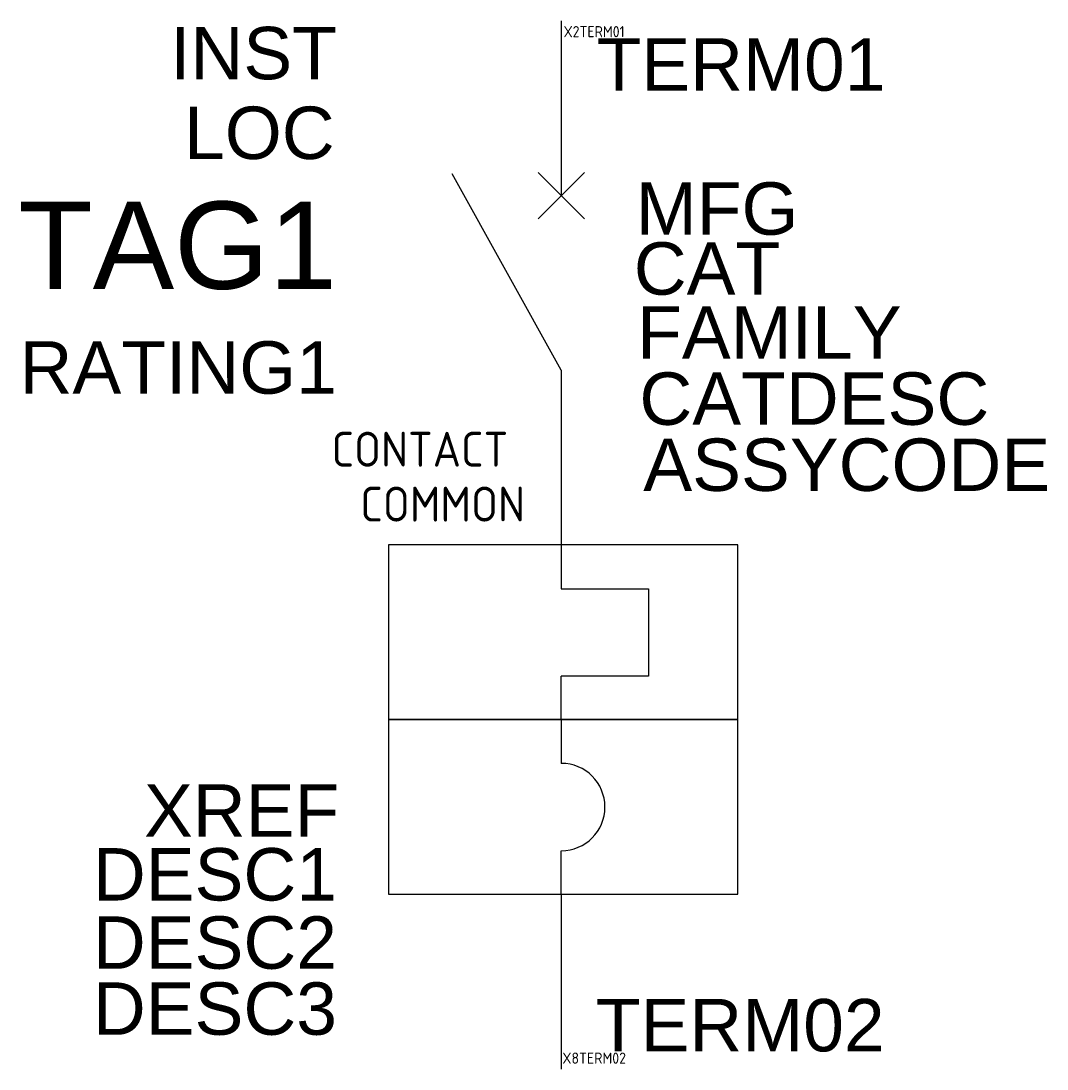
# Model space of a CAD drawing. Header units: millimetres. Extents: x -35.5 to -6.2, y -22.5 to 7.5.
import ezdxf
from ezdxf.enums import TextEntityAlignment as Align

# ---------------------------------------------------------------- set-up
doc = ezdxf.new("R2010")
doc.units = ezdxf.units.MM
doc.styles.get("Standard").update_dxf_attribs({"font": 'ARIAL.TTF'})
doc.styles.add('WD_IEC', font='ISOCP2.shx', dxfattribs={"width": 0.9, "height": 4})

msp = doc.modelspace()

# ---------------------------------------------------------------- linework, layer by layer
for p, q in [((-20.052, 7.497), (-20.052, 2.497)), ((-20.052, -2.503), (-23.177, 3.122)), ((-20.715, 1.834), (-19.389, 3.16)), ((-20.715, 3.16), (-19.389, 1.834)), ((-20.052, -2.503), (-20.052, -7.503)), ((-20.052, -7.503), (-20.052, -8.753)), ((-20.052, -8.753), (-17.552, -8.753)), ((-17.552, -8.753), (-17.552, -11.253)), ((-20.052, -12.503), (-20.052, -11.253)), ((-17.552, -11.253), (-20.052, -11.253)), ((-20.052, -12.503), (-20.052, -13.753)), ((-20.052, -17.503), (-20.052, -16.253)), ((-20.052, -17.503), (-20.052, -22.503))]:
    msp.add_line(p, q)
for points in [[(-25, -7.5), (-25, -12.5), (-15, -12.5), (-15, -7.5)], [(-25, -12.5), (-25, -17.5), (-15, -17.5), (-15, -12.5)]]:
    msp.add_lwpolyline(points, close=True)
msp.add_arc((-20.052, -15.003), 1.25, 270, 90)

# ---------------------------------------------------------------- texts
at = {"flags": 1}
for tag, p in [('INST', (-26.473, 5.828)), ('LOC', (-26.538, 3.546)), ('MFG', (-13.264, 1.378)), ('CAT', (-13.787, -0.338)), ('DESC1', (-26.471, -17.679)), ('DESC2', (-26.471, -19.633)), ('DESC3', (-26.471, -21.522))]:
    msp.add_attdef(tag, text='', height=1.5, dxfattribs=at).set_placement(p, align=Align.RIGHT)
at = {"style": 'WD_IEC', "flags": 1}
for tag, p, s, height in [('X2TERM01', (-19.986, 7.031), '', 0.32), ('CONTACT', (-26.627, -5.262), 'NO', 1), ('COMMON', (-25.804, -6.832), '02', 1), ('X8TERM02', (-20.02, -22.351), '', 0.32)]:
    msp.add_attdef(tag, p, s, height=height, dxfattribs=at)
for tag, p, s in [('TERM01', (-19.042, 5.501), '1'), ('TERM02', (-19.064, -21.998), '2')]:
    msp.add_attdef(tag, p, s, height=1.5)
for tag, text, height, p in [('TAG1', 'Q', 2.5, (-26.473, -0.172)), ('RATING1', '', 1.5, (-26.473, -3.172))]:
    msp.add_attdef(tag, text=text, height=height).set_placement(p, align=Align.RIGHT)
at = {"flags": 1}
for tag, p, s in [('FAMILY', (-17.881, -2.171), 'CB_ACKO'), ('CATDESC', (-17.816, -4.063), ''), ('ASSYCODE', (-17.704, -5.955), '')]:
    msp.add_attdef(tag, p, s, height=1.5, dxfattribs=at)
at = {"lineweight": 15, "flags": 1}
msp.add_attdef('XREF', text='', height=1.5, dxfattribs=at).set_placement((-26.406, -15.855), align=Align.RIGHT)

doc.saveas('drawing.dxf')
